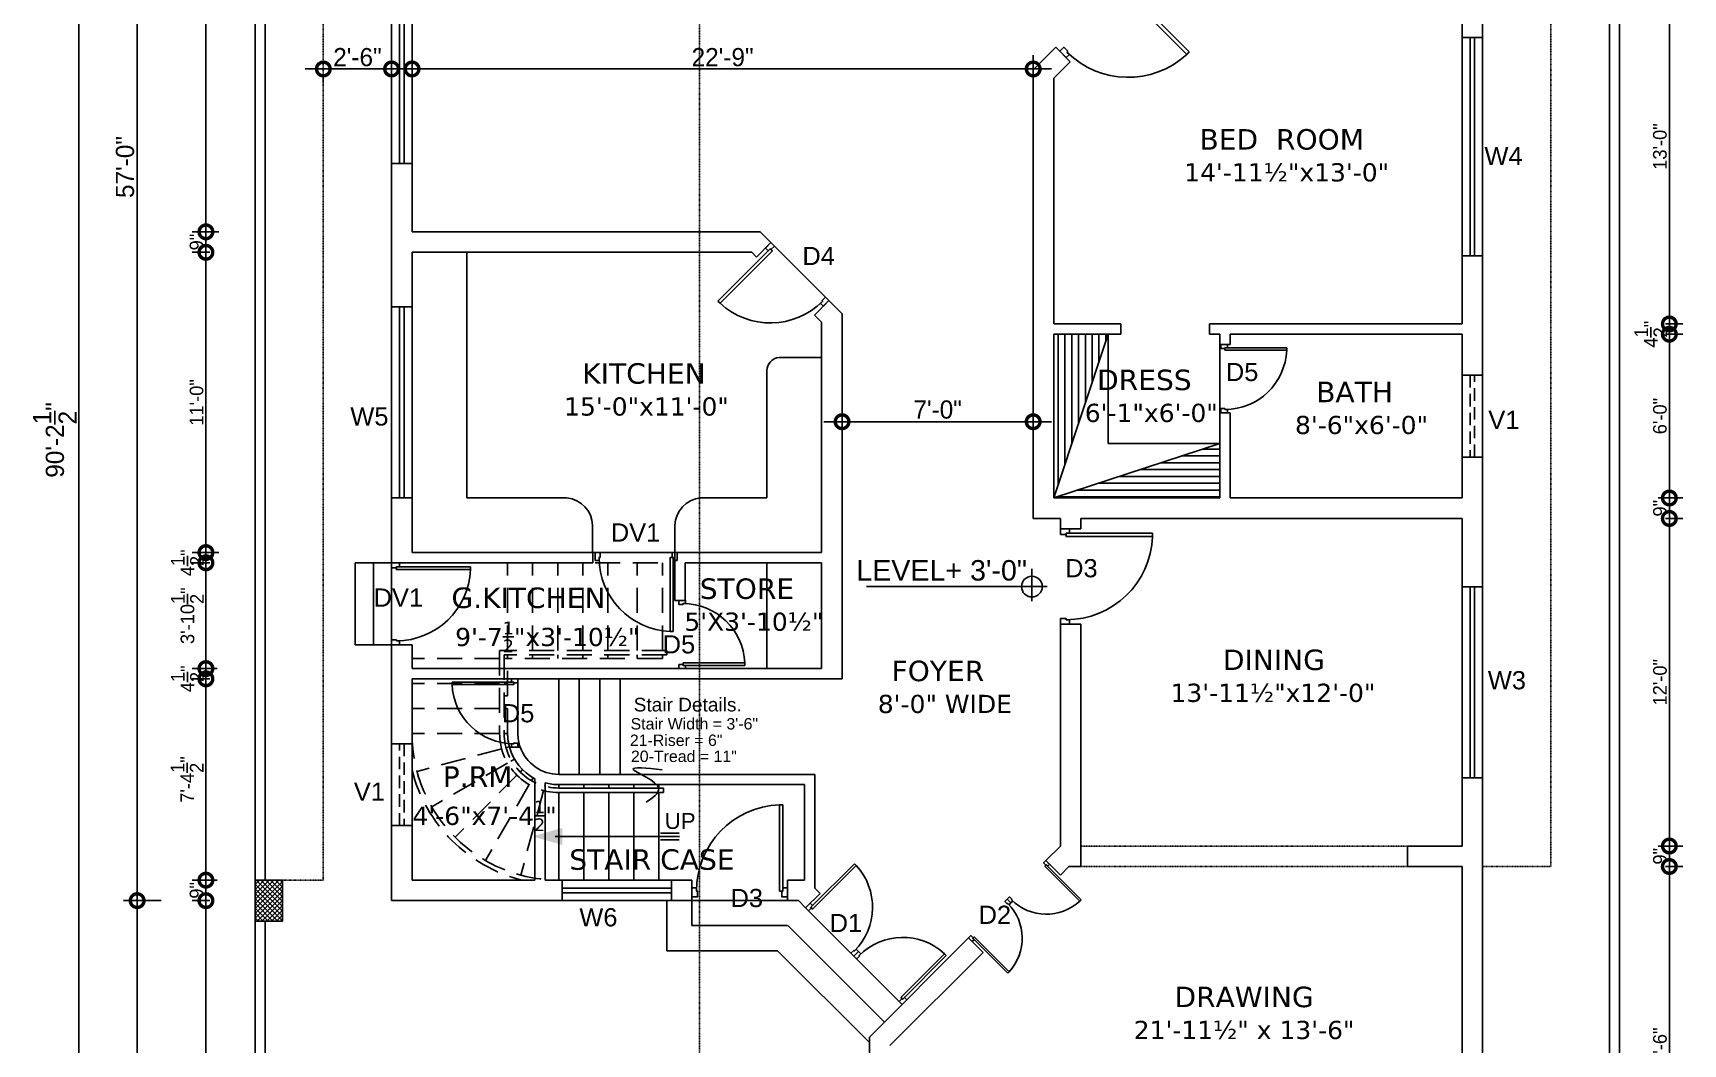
# Model space of a CAD drawing. Header units: inches. Extents: x -36906 to 35154, y -44700 to 686.
# Drawn here: x -20997 to -20272, y -24195 to -23750 of the extents above; entities that cross this region are included whole.
import ezdxf
from ezdxf.enums import TextEntityAlignment as Align

# ---------------------------------------------------------------- set-up
doc = ezdxf.new("R2010")
doc.units = ezdxf.units.IN
doc.header["$LTSCALE"] = 2
doc.header["$MEASUREMENT"] = 0
doc.header["$PDMODE"] = 2
doc.linetypes.add('DASHED2', pattern=[0.375, 0.25, -0.125])
doc.linetypes.add('HIDDEN', pattern=[0.375, 0.25, -0.125])
doc.styles.add('dimtex', font='stylu.ttf')
doc.styles.add('SANSSERIF', font='sanss___.ttf', dxfattribs={"height": 7})
doc.dimstyles.new('G8', dxfattribs={"dimscale": 8, "dimtxt": 1, "dimasz": 1.75, "dimexe": 1, "dimexo": 0.25, "dimgap": 0.125, "dimtad": 1, "dimdec": 3, "dimzin": 3, "dimdsep": 46, "dimlunit": 4, "dimtxsty": 'dimtex', "dimblk": 'DOTSMALL', "dimcen": 0.09375, "dimdle": 1, "dimclrd": 256, "dimclre": 256, "dimclrt": 6, "dimadec": 0, "dimazin": 1, "dimtfac": 1, "dimtdec": 3, "dimtofl": 0, "dimtmove": 1, "dimatfit": 3, "dimldrblk": 'DOTSMALL', "dimfxl": 0, "dimtolj": 1, "dimtzin": 1, "dimlwd": -1, "dimlwe": -1, "dimarcsym": 0})

# ---------------------------------------------------------------- blocks, each defined once
blk = doc.blocks.new('rer er')
for p, q in [((-58.73, 4133.44), (-57.34, 4133.44)), ((-57.34, 4133.44), (-57.34, 4130.67)), ((-59.07, 4132.4), (-58.73, 4132.4)), ((-59.07, 4132.4), (-59.07, 4130.67)), ((-59.07, 4130.67), (-57.34, 4130.67))]:
    blk.add_line(p, q)
for points in [[(-58.73, 4158.66), (-58.73, 4132.4), (-59.76, 4132.4), (-59.76, 4158.66)], [(-86.39, 4133.44), (-86.39, 4130.67), (-84.66, 4130.67), (-84.66, 4132.4), (-84.66, 4130.67), (-86.39, 4130.67), (-86.39, 4133.44), (-85.01, 4133.44), (-85.01, 4132.4), (-84.66, 4132.4), (-85.01, 4132.4), (-85.01, 4133.44)]]:
    blk.add_lwpolyline(points, close=True)
blk.add_lwpolyline([(-59.07, 4132.4), (-59.07, 4130.67), (-57.34, 4130.67), (-57.34, 4133.44), (-58.73, 4133.44), (-58.73, 4132.4), (-59.07, 4132.4)])
blk.add_arc((-58.73, 4132.4), 26.28, 92.2623, 180)
blk = doc.blocks.new('_DotSmall')
at = {"color": 0, "linetype": 'ByBlock', "const_width": 0.5}
blk.add_lwpolyline([(-0.0625, 0, 1), (0.0625, 0, 1)], format="xyb", close=True, dxfattribs=at)
blk = doc.blocks.new('*D32')
for p, q in [((-20951.23, -23439.58), (-20951.23, -24139.58)), ((-20940.7, -23447.58), (-20957.23, -23447.58)), ((-20940.7, -24131.58), (-20957.23, -24131.58))]:
    blk.add_line(p, q)
at = {"layer": 'Defpoints', "color": 0}
for p in [(-20934.7, -23447.58), (-20951.23, -24131.58), (-20934.7, -24131.58)]:
    blk.add_point(p, dxfattribs=at)
at = {"xscale": 12, "yscale": 12, "zscale": 12}
for p, rotation in [((-20951.23, -23447.58), 90), ((-20951.23, -24131.58), 270)]:
    blk.add_blockref('_DotSmall', p, dxfattribs=dict(at, rotation=rotation))
at = {"color": 7, "insert": (-20956.54, -23809.08), "char_height": 8, "attachment_point": 5, "rotation": 90, "style": 'dimtex'}
blk.add_mtext('\\A1;57\'-0"', dxfattribs=at)
blk = doc.blocks.new('*D33')
for p, q in [((-20951.23, -24123.58), (-20951.23, -24331.58)), ((-20940.7, -24131.58), (-20957.23, -24131.58)), ((-20936.75, -24323.58), (-20957.23, -24323.58))]:
    blk.add_line(p, q)
at = {"layer": 'Defpoints', "color": 0}
for p in [(-20934.7, -24131.58), (-20951.23, -24323.58), (-20930.75, -24323.58)]:
    blk.add_point(p, dxfattribs=at)
at = {"xscale": 12, "yscale": 12, "zscale": 12}
for p, rotation in [((-20951.23, -24131.58), 90), ((-20951.23, -24323.58), 270)]:
    blk.add_blockref('_DotSmall', p, dxfattribs=dict(at, rotation=rotation))
at = {"color": 7, "insert": (-20956.41, -24227.58), "char_height": 8, "attachment_point": 5, "rotation": 90, "style": 'dimtex'}
blk.add_mtext('\\A1;16\'-0"', dxfattribs=at)
blk = doc.blocks.new('*D35')
for p, q in [((-20641.4, -23924.58), (-20641.4, -23915.05)), ((-20557.4, -23924.58), (-20557.4, -23915.05)), ((-20549.4, -23921.05), (-20649.4, -23921.05))]:
    blk.add_line(p, q)
at = {"layer": 'Defpoints', "color": 0}
for p in [(-20641.4, -23921.05), (-20641.4, -23930.58), (-20557.4, -23930.58)]:
    blk.add_point(p, dxfattribs=at)
at = {"xscale": 12, "yscale": 12, "zscale": 12, "rotation": 180}
blk.add_blockref('_DotSmall', (-20641.4, -23921.05), dxfattribs=at)
at = {"xscale": 12, "yscale": 12, "zscale": 12}
blk.add_blockref('_DotSmall', (-20557.4, -23921.05), dxfattribs=at)
at = {"color": 7, "insert": (-20599.4, -23915.74), "char_height": 8, "attachment_point": 5, "style": 'dimtex'}
blk.add_mtext('\\A1;7\'-0"', dxfattribs=at)
blk = doc.blocks.new('*D52')
for p, q in [((-20921, -23845.58), (-20921, -23625.58)), ((-20922.53, -23633.58), (-20927, -23633.58)), ((-20915.4, -23837.58), (-20927, -23837.58))]:
    blk.add_line(p, q)
at = {"layer": 'Defpoints', "color": 0}
for p in [(-20921, -23633.58), (-20916.53, -23633.58), (-20909.4, -23837.58)]:
    blk.add_point(p, dxfattribs=at)
at = {"xscale": 12, "yscale": 12, "zscale": 12}
for p, rotation in [((-20921, -23633.58), 90), ((-20921, -23837.58), 270)]:
    blk.add_blockref('_DotSmall', p, dxfattribs=dict(at, rotation=rotation))
at = {"color": 7, "insert": (-20925.23, -23735.58), "char_height": 6, "attachment_point": 5, "rotation": 90, "style": 'dimtex'}
blk.add_mtext('\\A1;17\'-0"', dxfattribs=at)
blk = doc.blocks.new('*D53')
for p, q in [((-20921, -23854.58), (-20921, -23829.58)), ((-20919.35, -23837.58), (-20927, -23837.58)), ((-20919.35, -23846.58), (-20927, -23846.58))]:
    blk.add_line(p, q)
at = {"layer": 'Defpoints', "color": 0}
for p in [(-20921, -23837.58), (-20913.35, -23837.58), (-20913.35, -23846.58)]:
    blk.add_point(p, dxfattribs=at)
at = {"xscale": 12, "yscale": 12, "zscale": 12}
for p, rotation in [((-20921, -23837.58), 90), ((-20921, -23846.58), 270)]:
    blk.add_blockref('_DotSmall', p, dxfattribs=dict(at, rotation=rotation))
at = {"color": 7, "insert": (-20925.1, -23842.08), "char_height": 6, "attachment_point": 5, "rotation": 90, "style": 'dimtex'}
blk.add_mtext('\\A1;9"', dxfattribs=at)
blk = doc.blocks.new('*D54')
for p, q in [((-20921, -23986.58), (-20921, -23838.58)), ((-20922.53, -23846.58), (-20927, -23846.58)), ((-20915.4, -23978.58), (-20927, -23978.58))]:
    blk.add_line(p, q)
at = {"layer": 'Defpoints', "color": 0}
for p in [(-20921, -23846.58), (-20916.53, -23846.58), (-20909.4, -23978.58)]:
    blk.add_point(p, dxfattribs=at)
at = {"xscale": 12, "yscale": 12, "zscale": 12}
for p, rotation in [((-20921, -23846.58), 90), ((-20921, -23978.58), 270)]:
    blk.add_blockref('_DotSmall', p, dxfattribs=dict(at, rotation=rotation))
at = {"color": 7, "insert": (-20925.1, -23912.58), "char_height": 6, "attachment_point": 5, "rotation": 90, "style": 'dimtex'}
blk.add_mtext('\\A1;11\'-0"', dxfattribs=at)
blk = doc.blocks.new('*D55')
for p, q in [((-20921, -23991.08), (-20921, -23970.58)), ((-20919.35, -23978.58), (-20927, -23978.58)), ((-20919.35, -23983.08), (-20927, -23983.08))]:
    blk.add_line(p, q)
at = {"layer": 'Defpoints', "color": 0}
for p in [(-20921, -23978.58), (-20913.35, -23978.58), (-20913.35, -23983.08)]:
    blk.add_point(p, dxfattribs=at)
at = {"xscale": 12, "yscale": 12, "zscale": 12}
for p, rotation in [((-20921, -23978.58), 90), ((-20921, -23983.08), 270)]:
    blk.add_blockref('_DotSmall', p, dxfattribs=dict(at, rotation=rotation))
at = {"color": 7, "insert": (-20929.16, -23983.08), "char_height": 6, "attachment_point": 5, "rotation": 90, "style": 'dimtex'}
blk.add_mtext('\\A1;4{\\H1.000000x;\\S1/2;}"', dxfattribs=at)
blk = doc.blocks.new('*D56')
for p, q in [((-20921, -24037.58), (-20921, -23975.08)), ((-20922.53, -23983.08), (-20927, -23983.08)), ((-20916.11, -24029.58), (-20927, -24029.58))]:
    blk.add_line(p, q)
at = {"layer": 'Defpoints', "color": 0}
for p in [(-20921, -23983.08), (-20916.53, -23983.08), (-20910.11, -24029.58)]:
    blk.add_point(p, dxfattribs=at)
at = {"xscale": 12, "yscale": 12, "zscale": 12}
for p, rotation in [((-20921, -23983.08), 90), ((-20921, -24029.58), 270)]:
    blk.add_blockref('_DotSmall', p, dxfattribs=dict(at, rotation=rotation))
at = {"color": 7, "insert": (-20929.13, -24006.33), "char_height": 6, "attachment_point": 5, "rotation": 90, "style": 'dimtex'}
blk.add_mtext('\\A1;3\'-10{\\H1.000000x;\\S1/2;}"', dxfattribs=at)
blk = doc.blocks.new('*D57')
for p, q in [((-20921, -24042.08), (-20921, -24021.58)), ((-20919.35, -24029.58), (-20927, -24029.58)), ((-20919.35, -24034.08), (-20927, -24034.08))]:
    blk.add_line(p, q)
at = {"layer": 'Defpoints', "color": 0}
for p in [(-20921, -24029.58), (-20913.35, -24029.58), (-20913.35, -24034.08)]:
    blk.add_point(p, dxfattribs=at)
at = {"xscale": 12, "yscale": 12, "zscale": 12}
for p, rotation in [((-20921, -24029.58), 90), ((-20921, -24034.08), 270)]:
    blk.add_blockref('_DotSmall', p, dxfattribs=dict(at, rotation=rotation))
at = {"color": 7, "insert": (-20929.16, -24034.08), "char_height": 6, "attachment_point": 5, "rotation": 90, "style": 'dimtex'}
blk.add_mtext('\\A1;4{\\H1.000000x;\\S1/2;}"', dxfattribs=at)
blk = doc.blocks.new('*D58')
for p, q in [((-20921, -24130.58), (-20921, -24026.08)), ((-20922.53, -24034.08), (-20927, -24034.08)), ((-20916.11, -24122.58), (-20927, -24122.58))]:
    blk.add_line(p, q)
at = {"layer": 'Defpoints', "color": 0}
for p in [(-20921, -24034.08), (-20916.53, -24034.08), (-20910.11, -24122.58)]:
    blk.add_point(p, dxfattribs=at)
at = {"xscale": 12, "yscale": 12, "zscale": 12}
for p, rotation in [((-20921, -24034.08), 90), ((-20921, -24122.58), 270)]:
    blk.add_blockref('_DotSmall', p, dxfattribs=dict(at, rotation=rotation))
at = {"color": 7, "insert": (-20929.24, -24078.33), "char_height": 6, "attachment_point": 5, "rotation": 90, "style": 'dimtex'}
blk.add_mtext('\\A1;7\'-4{\\H1.000000x;\\S1/2;}"', dxfattribs=at)
blk = doc.blocks.new('*D59')
for p, q in [((-20921, -24139.58), (-20921, -24114.58)), ((-20919.35, -24122.58), (-20927, -24122.58)), ((-20919.35, -24131.58), (-20927, -24131.58))]:
    blk.add_line(p, q)
at = {"layer": 'Defpoints', "color": 0}
for p in [(-20921, -24122.58), (-20913.35, -24122.58), (-20913.35, -24131.58)]:
    blk.add_point(p, dxfattribs=at)
at = {"xscale": 12, "yscale": 12, "zscale": 12}
for p, rotation in [((-20921, -24122.58), 90), ((-20921, -24131.58), 270)]:
    blk.add_blockref('_DotSmall', p, dxfattribs=dict(at, rotation=rotation))
at = {"color": 7, "insert": (-20925.1, -24127.08), "char_height": 6, "attachment_point": 5, "rotation": 90, "style": 'dimtex'}
blk.add_mtext('\\A1;9"', dxfattribs=at)
blk = doc.blocks.new('*D60')
for p, q in [((-20921, -24331.58), (-20921, -24123.58)), ((-20919.35, -24131.58), (-20927, -24131.58)), ((-20916.11, -24323.58), (-20927, -24323.58))]:
    blk.add_line(p, q)
at = {"layer": 'Defpoints', "color": 0}
for p in [(-20921, -24131.58), (-20913.35, -24131.58), (-20910.11, -24323.58)]:
    blk.add_point(p, dxfattribs=at)
at = {"xscale": 12, "yscale": 12, "zscale": 12}
for p, rotation in [((-20921, -24131.58), 90), ((-20921, -24323.58), 270)]:
    blk.add_blockref('_DotSmall', p, dxfattribs=dict(at, rotation=rotation))
at = {"color": 7, "insert": (-20925.13, -24227.58), "char_height": 6, "attachment_point": 5, "rotation": 90, "style": 'dimtex'}
blk.add_mtext('\\A1;16\'-0"', dxfattribs=at)
blk = doc.blocks.new('*D66')
for p, q in [((-20277.8, -23886.08), (-20277.8, -23714.08)), ((-20280.73, -23722.08), (-20271.8, -23722.08)), ((-20279.44, -23878.08), (-20271.8, -23878.08))]:
    blk.add_line(p, q)
at = {"layer": 'Defpoints', "color": 0}
for p in [(-20286.73, -23722.08), (-20277.8, -23722.08), (-20285.44, -23878.08)]:
    blk.add_point(p, dxfattribs=at)
at = {"xscale": 12, "yscale": 12, "zscale": 12}
for p, rotation in [((-20277.8, -23722.08), 90), ((-20277.8, -23878.08), 270)]:
    blk.add_blockref('_DotSmall', p, dxfattribs=dict(at, rotation=rotation))
at = {"color": 7, "insert": (-20281.93, -23800.08), "char_height": 6, "attachment_point": 5, "rotation": 90, "style": 'dimtex'}
blk.add_mtext('\\A1;13\'-0"', dxfattribs=at)
blk = doc.blocks.new('*D67')
for p, q in [((-20277.8, -23971.58), (-20277.8, -23946.58)), ((-20279.44, -23954.58), (-20271.8, -23954.58)), ((-20279.44, -23963.58), (-20271.8, -23963.58))]:
    blk.add_line(p, q)
at = {"layer": 'Defpoints', "color": 0}
for p in [(-20285.44, -23954.58), (-20277.8, -23954.58), (-20285.44, -23963.58)]:
    blk.add_point(p, dxfattribs=at)
at = {"xscale": 12, "yscale": 12, "zscale": 12}
for p, rotation in [((-20277.8, -23954.58), 90), ((-20277.8, -23963.58), 270)]:
    blk.add_blockref('_DotSmall', p, dxfattribs=dict(at, rotation=rotation))
at = {"color": 7, "insert": (-20281.9, -23959.08), "char_height": 6, "attachment_point": 5, "rotation": 90, "style": 'dimtex'}
blk.add_mtext('\\A1;9"', dxfattribs=at)
blk = doc.blocks.new('*D68')
for p, q in [((-20277.8, -23890.58), (-20277.8, -23870.08)), ((-20279.44, -23878.08), (-20271.8, -23878.08)), ((-20279.44, -23882.58), (-20271.8, -23882.58))]:
    blk.add_line(p, q)
at = {"layer": 'Defpoints', "color": 0}
for p in [(-20285.44, -23878.08), (-20277.8, -23878.08), (-20285.44, -23882.58)]:
    blk.add_point(p, dxfattribs=at)
at = {"xscale": 12, "yscale": 12, "zscale": 12}
for p, rotation in [((-20277.8, -23878.08), 90), ((-20277.8, -23882.58), 270)]:
    blk.add_blockref('_DotSmall', p, dxfattribs=dict(at, rotation=rotation))
at = {"color": 7, "insert": (-20285.96, -23882.58), "char_height": 6, "attachment_point": 5, "rotation": 90, "style": 'dimtex'}
blk.add_mtext('\\A1;4{\\H1.000000x;\\S1/2;}"', dxfattribs=at)
blk = doc.blocks.new('*D69')
for p, q in [((-20277.8, -23962.58), (-20277.8, -23874.58)), ((-20279.44, -23882.58), (-20271.8, -23882.58)), ((-20282.68, -23954.58), (-20271.8, -23954.58))]:
    blk.add_line(p, q)
at = {"layer": 'Defpoints', "color": 0}
for p in [(-20285.44, -23882.58), (-20277.8, -23882.58), (-20288.68, -23954.58)]:
    blk.add_point(p, dxfattribs=at)
at = {"xscale": 12, "yscale": 12, "zscale": 12}
for p, rotation in [((-20277.8, -23882.58), 90), ((-20277.8, -23954.58), 270)]:
    blk.add_blockref('_DotSmall', p, dxfattribs=dict(at, rotation=rotation))
at = {"color": 7, "insert": (-20281.93, -23918.58), "char_height": 6, "attachment_point": 5, "rotation": 90, "style": 'dimtex'}
blk.add_mtext('\\A1;6\'-0"', dxfattribs=at)
blk = doc.blocks.new('*D70')
for p, q in [((-20277.8, -24115.58), (-20277.8, -23955.58)), ((-20279.44, -23963.58), (-20271.8, -23963.58)), ((-20282.68, -24107.58), (-20271.8, -24107.58))]:
    blk.add_line(p, q)
at = {"layer": 'Defpoints', "color": 0}
for p in [(-20285.44, -23963.58), (-20277.8, -23963.58), (-20288.68, -24107.58)]:
    blk.add_point(p, dxfattribs=at)
at = {"xscale": 12, "yscale": 12, "zscale": 12}
for p, rotation in [((-20277.8, -23963.58), 90), ((-20277.8, -24107.58), 270)]:
    blk.add_blockref('_DotSmall', p, dxfattribs=dict(at, rotation=rotation))
at = {"color": 7, "insert": (-20281.91, -24035.58), "char_height": 6, "attachment_point": 5, "rotation": 90, "style": 'dimtex'}
blk.add_mtext('\\A1;12\'-0"', dxfattribs=at)
blk = doc.blocks.new('*D71')
for p, q in [((-20277.8, -24124.58), (-20277.8, -24099.58)), ((-20279.44, -24107.58), (-20271.8, -24107.58)), ((-20279.44, -24116.58), (-20271.8, -24116.58))]:
    blk.add_line(p, q)
at = {"layer": 'Defpoints', "color": 0}
for p in [(-20285.44, -24107.58), (-20277.8, -24107.58), (-20285.44, -24116.58)]:
    blk.add_point(p, dxfattribs=at)
at = {"xscale": 12, "yscale": 12, "zscale": 12}
for p, rotation in [((-20277.8, -24107.58), 90), ((-20277.8, -24116.58), 270)]:
    blk.add_blockref('_DotSmall', p, dxfattribs=dict(at, rotation=rotation))
at = {"color": 7, "insert": (-20281.9, -24112.08), "char_height": 6, "attachment_point": 5, "rotation": 90, "style": 'dimtex'}
blk.add_mtext('\\A1;9"', dxfattribs=at)
blk = doc.blocks.new('*D72')
for p, q in [((-20277.8, -24286.58), (-20277.8, -24108.58)), ((-20279.44, -24116.58), (-20271.8, -24116.58)), ((-20282.68, -24278.58), (-20271.8, -24278.58))]:
    blk.add_line(p, q)
at = {"layer": 'Defpoints', "color": 0}
for p in [(-20285.44, -24116.58), (-20277.8, -24116.58), (-20288.68, -24278.58)]:
    blk.add_point(p, dxfattribs=at)
at = {"xscale": 12, "yscale": 12, "zscale": 12}
for p, rotation in [((-20277.8, -24116.58), 90), ((-20277.8, -24278.58), 270)]:
    blk.add_blockref('_DotSmall', p, dxfattribs=dict(at, rotation=rotation))
at = {"color": 7, "insert": (-20281.91, -24197.58), "char_height": 6, "attachment_point": 5, "rotation": 90, "style": 'dimtex'}
blk.add_mtext('\\A1;13\'-6"', dxfattribs=at)
blk = doc.blocks.new('*D73')
for p, q in [((-20976.9, -23377.06), (-20976.9, -24475.58)), ((-20957.23, -23385.06), (-20982.9, -23385.06)), ((-20960.3, -24467.58), (-20982.9, -24467.58))]:
    blk.add_line(p, q)
at = {"layer": 'Defpoints', "color": 0}
for p in [(-20951.23, -23385.06), (-20976.9, -24467.58), (-20954.3, -24467.58)]:
    blk.add_point(p, dxfattribs=at)
at = {"xscale": 12, "yscale": 12, "zscale": 12}
for p, rotation in [((-20976.9, -23385.06), 90), ((-20976.9, -24467.58), 270)]:
    blk.add_blockref('_DotSmall', p, dxfattribs=dict(at, rotation=rotation))
at = {"color": 7, "insert": (-20987.4, -23929.08), "char_height": 8, "attachment_point": 5, "rotation": 90, "style": 'dimtex'}
blk.add_mtext('\\A1;90\'-2{\\H1.000000x;\\S1/2;}"', dxfattribs=at)
blk = doc.blocks.new('*D74')
for p, q in [((-20877.4, -23765.98), (-20831.4, -23765.98)), ((-20869.4, -23768.22), (-20869.4, -23771.98)), ((-20839.4, -23768.22), (-20839.4, -23771.98))]:
    blk.add_line(p, q)
at = {"layer": 'Defpoints', "color": 0}
for p in [(-20869.4, -23762.22), (-20839.4, -23762.22), (-20839.4, -23765.98)]:
    blk.add_point(p, dxfattribs=at)
at = {"xscale": 12, "yscale": 12, "zscale": 12, "rotation": 180}
blk.add_blockref('_DotSmall', (-20869.4, -23765.98), dxfattribs=at)
at = {"xscale": 12, "yscale": 12, "zscale": 12}
blk.add_blockref('_DotSmall', (-20839.4, -23765.98), dxfattribs=at)
at = {"color": 7, "insert": (-20854.4, -23760.83), "char_height": 8, "attachment_point": 5, "style": 'dimtex'}
blk.add_mtext('\\A1;2\'-6"', dxfattribs=at)
blk = doc.blocks.new('*D75')
for p, q in [((-20830.4, -23771.44), (-20830.4, -23759.98)), ((-20557.4, -23774.92), (-20557.4, -23759.98)), ((-20549.4, -23765.98), (-20838.4, -23765.98))]:
    blk.add_line(p, q)
at = {"layer": 'Defpoints', "color": 0}
for p in [(-20830.4, -23765.98), (-20830.4, -23777.44), (-20557.4, -23780.92)]:
    blk.add_point(p, dxfattribs=at)
at = {"xscale": 12, "yscale": 12, "zscale": 12, "rotation": 180}
blk.add_blockref('_DotSmall', (-20830.4, -23765.98), dxfattribs=at)
at = {"xscale": 12, "yscale": 12, "zscale": 12}
blk.add_blockref('_DotSmall', (-20557.4, -23765.98), dxfattribs=at)
at = {"color": 7, "insert": (-20693.9, -23760.84), "char_height": 8, "attachment_point": 5, "style": 'dimtex'}
blk.add_mtext('\\A1;22\'-9"', dxfattribs=at)

msp = doc.modelspace()

# ---------------------------------------------------------------- hatches: boundary and pattern name
h = msp.add_hatch()
h.set_pattern_fill('LINE', color=256, scale=24, angle=90, style=0)
h.set_pattern_definition([(90, (-113318.4817, -51101.1135), (-3, 2e-16), [])])
h.paths.add_polyline_path([(-20524.3978, -23882.581), (-20548.3978, -23882.581), (-20548.3978, -23954.581)])
h = msp.add_hatch()
h.set_pattern_fill('LINE', color=256, scale=24, style=0)
h.set_pattern_definition([(0, (-113318.9817, -51101.1135), (0, 3), [])])
h.paths.add_polyline_path([(-20548.3978, -23954.581), (-20475.3978, -23954.581), (-20475.3978, -23930.581)])
at = {"linetype": 'ByBlock'}
h = msp.add_hatch(dxfattribs=at)
h.set_pattern_fill('NET', color=256, scale=12, angle=45, style=0)
h.set_pattern_definition([(45, (-73202.5564, -41234.9593), (-1.06066017, 1.06066017), []), (135, (-73202.5564, -41234.9593), (-1.06066017, -1.06066017), [])])
h.paths.add_polyline_path([(-20899.3978, -24140.581), (-20887.3978, -24140.581), (-20887.3978, -24122.581), (-20899.3978, -24122.581)])

# ---------------------------------------------------------------- linework, layer by layer
at = {"linetype": 'DASHED2', "ltscale": 0.111}
for p, q in [((-20703.9998, -24535.1311), (-20703.9998, -23282.779)), ((-20869.3978, -24122.581), (-20869.3978, -23447.581)), ((-20329.8978, -24116.581), (-20329.8978, -23447.581)), ((-20392.8978, -24107.581), (-20536.3978, -24107.581)), ((-20536.3978, -24116.581), (-20392.8978, -24116.581)), ((-20359.8978, -24116.581), (-20329.8978, -24116.581)), ((-20887.3978, -24122.581), (-20869.3978, -24122.581))]:
    msp.add_line(p, q, dxfattribs=at)
at = {"linetype": 'ByBlock'}
for p, q in [((-20899.3978, -23387.581), (-20899.3978, -24452.581)), ((-20899.3978, -23456.581), (-20899.3978, -24467.581)), ((-20894.8978, -23456.581), (-20894.8978, -24122.581)), ((-20304.1431, -24463.081), (-20304.1431, -23456.581)), ((-20299.6431, -24467.581), (-20299.6431, -23456.581)), ((-20894.8978, -24140.581), (-20894.8978, -24146.581)), ((-20894.8978, -24140.581), (-20894.8978, -24305.581))]:
    msp.add_line(p, q, dxfattribs=at)
for p, q in [((-20839.3978, -23663.581), (-20839.3978, -23807.581)), ((-20835.8978, -23663.581), (-20835.8978, -23807.581)), ((-20833.8978, -23663.581), (-20833.8978, -23807.581)), ((-20830.3978, -23663.581), (-20830.3978, -23807.581)), ((-20359.8978, -23692.081), (-20359.8978, -23752.081)), ((-20368.8978, -23722.081), (-20368.8978, -23752.081)), ((-20547.497, -23756.4081), (-20557.3978, -23766.3089)), ((-20368.8978, -23752.081), (-20368.8978, -23848.081)), ((-20368.8978, -23752.081), (-20359.8978, -23752.081)), ((-20365.3978, -23752.081), (-20365.3978, -23848.081)), ((-20363.3978, -23848.081), (-20363.3978, -23752.081)), ((-20359.8978, -23848.081), (-20359.8978, -23752.081)), ((-20541.1331, -23762.7721), (-20548.3978, -23770.0368)), ((-20557.3978, -23766.3089), (-20557.3978, -23963.581)), ((-20548.3978, -23770.0368), (-20548.3978, -23878.081)), ((-20839.3978, -23870.581), (-20839.3978, -23807.581)), ((-20830.3978, -23807.581), (-20839.3978, -23807.581)), ((-20830.3978, -23807.581), (-20830.3978, -23837.581)), ((-20677.3978, -23837.581), (-20830.3978, -23837.581)), ((-20679.0044, -23848.7023), (-20672.6404, -23842.3383)), ((-20677.3978, -23837.581), (-20672.6404, -23842.3383)), ((-20830.3978, -23846.581), (-20830.3978, -23870.581)), ((-20681.1257, -23846.581), (-20830.3978, -23846.581)), ((-20806.3978, -23954.581), (-20806.3978, -23846.581)), ((-20681.1257, -23846.581), (-20679.0044, -23848.7023)), ((-20368.8978, -23848.081), (-20368.8978, -23878.081)), ((-20368.8978, -23848.081), (-20359.8978, -23848.081)), ((-20359.8978, -23848.081), (-20359.8978, -23900.581)), ((-20830.3978, -23870.581), (-20839.3978, -23870.581)), ((-20839.3978, -23954.581), (-20839.3978, -23870.581)), ((-20835.8978, -23954.581), (-20835.8978, -23870.581)), ((-20833.8978, -23954.581), (-20833.8978, -23870.581)), ((-20830.3978, -23954.581), (-20830.3978, -23870.581)), ((-20653.5485, -23874.1581), (-20647.1846, -23867.7942)), ((-20647.1846, -23867.7942), (-20641.3978, -23873.581)), ((-20641.3978, -23873.581), (-20641.3978, -24034.081)), ((-20653.5485, -23874.1581), (-20650.3978, -23877.3089)), ((-20650.3978, -23877.3089), (-20650.3978, -23978.581)), ((-20548.3978, -23878.081), (-20518.8978, -23878.081)), ((-20518.8978, -23882.581), (-20518.8978, -23878.081)), ((-20479.8978, -23878.081), (-20368.8978, -23878.081)), ((-20479.8978, -23878.081), (-20479.8978, -23882.581)), ((-20548.3978, -23882.581), (-20518.8978, -23882.581)), ((-20548.3978, -23882.581), (-20548.3978, -23954.581)), ((-20524.3978, -23882.581), (-20548.3978, -23954.581)), ((-20524.3978, -23882.581), (-20524.3978, -23930.581)), ((-20479.8978, -23882.581), (-20475.3978, -23882.581)), ((-20475.3978, -23882.581), (-20475.3978, -23887.081)), ((-20475.3978, -23887.081), (-20470.8978, -23887.081)), ((-20470.8978, -23882.581), (-20368.8978, -23882.581)), ((-20470.8978, -23882.581), (-20470.8978, -23887.081)), ((-20368.8978, -23882.581), (-20368.8978, -23900.581)), ((-20650.3978, -23892.7813), (-20669.1148, -23892.7813)), ((-20674.3978, -23898.5582), (-20674.3978, -23954.581)), ((-20368.8978, -23900.581), (-20359.8978, -23900.581)), ((-20368.8978, -23900.581), (-20368.8978, -23936.581)), ((-20359.8978, -23936.581), (-20359.8978, -23900.581)), ((-20359.8978, -23936.581), (-20359.8978, -23900.581)), ((-20475.3978, -23917.081), (-20470.8978, -23917.081)), ((-20475.3978, -23917.081), (-20475.3978, -23954.581)), ((-20470.8978, -23917.081), (-20470.8978, -23954.581)), ((-20548.3978, -23954.581), (-20475.3978, -23930.581)), ((-20524.3978, -23930.581), (-20475.3978, -23930.581)), ((-20368.8978, -23936.581), (-20368.8978, -23954.581)), ((-20368.8978, -23936.581), (-20359.8978, -23936.581)), ((-20359.8978, -23936.581), (-20359.8978, -23993.581)), ((-20839.3978, -23983.081), (-20839.3978, -23954.581)), ((-20830.3978, -23954.581), (-20839.3978, -23954.581)), ((-20830.3978, -23978.581), (-20830.3978, -23954.581)), ((-20762.3374, -23954.581), (-20806.3978, -23954.581)), ((-20703.5978, -23954.581), (-20674.3978, -23954.581)), ((-20548.3978, -23954.581), (-20475.3978, -23954.581)), ((-20470.8978, -23954.581), (-20368.8978, -23954.581)), ((-20751.0374, -23978.581), (-20751.0374, -23966.581)), ((-20714.8978, -23978.581), (-20714.8978, -23966.581)), ((-20557.3978, -23963.581), (-20545.3978, -23963.581)), ((-20545.3978, -23963.581), (-20545.3978, -23968.081)), ((-20536.3978, -23963.581), (-20368.8978, -23963.581)), ((-20536.3978, -23963.581), (-20536.3978, -23968.081)), ((-20368.8978, -23963.581), (-20368.8978, -23993.581)), ((-20545.3978, -23968.081), (-20536.3978, -23968.081)), ((-20830.3978, -23978.581), (-20750.8978, -23978.581)), ((-20750.8978, -23983.081), (-20750.8978, -23978.581)), ((-20714.8978, -23978.581), (-20650.3978, -23978.581)), ((-20714.8978, -23978.581), (-20714.8978, -23999.581)), ((-20839.3978, -23983.081), (-20750.8978, -23983.081)), ((-20710.3978, -23983.081), (-20650.3978, -23983.081)), ((-20710.3978, -23983.081), (-20710.3978, -23999.581)), ((-20674.3978, -23983.081), (-20674.3978, -24029.581)), ((-20650.3978, -23983.081), (-20650.3978, -24029.581)), ((-20557.9592, -23999.9152), (-20557.9592, -23985.6997)), ((-20630.6741, -23993.5369), (-20551.2409, -23993.5369)), ((-20368.8978, -23993.581), (-20359.8978, -23993.581)), ((-20368.8978, -23993.581), (-20368.8978, -24077.581)), ((-20365.3978, -23993.581), (-20365.3978, -24077.581)), ((-20363.3978, -24077.581), (-20363.3978, -23993.581)), ((-20359.8978, -24077.581), (-20359.8978, -23993.581)), ((-20359.8978, -24077.581), (-20359.8978, -23993.581)), ((-20710.3978, -23999.581), (-20714.8978, -23999.581)), ((-20545.3978, -24010.081), (-20536.3978, -24010.081)), ((-20545.3978, -24010.081), (-20545.3978, -24107.581)), ((-20536.3978, -24010.081), (-20536.3978, -24107.581)), ((-20839.3978, -24062.581), (-20839.3978, -24019.081)), ((-20839.3978, -24019.081), (-20830.3978, -24019.081)), ((-20830.3978, -24029.581), (-20830.3978, -24019.081)), ((-20650.3978, -24029.581), (-20830.3978, -24029.581)), ((-20830.3978, -24062.581), (-20830.3978, -24034.081)), ((-20641.3978, -24034.081), (-20830.3978, -24034.081)), ((-20839.3978, -24098.581), (-20839.3978, -24062.581)), ((-20830.3978, -24062.581), (-20839.3978, -24062.581)), ((-20830.3978, -24062.581), (-20830.3978, -24098.581)), ((-20782.8683, -24064.081), (-20787.583, -24064.081)), ((-20713.8978, -24076.081), (-20765.8978, -24076.081)), ((-20653.3978, -24076.081), (-20713.8978, -24076.081)), ((-20653.3978, -24076.081), (-20653.3978, -24126.0698)), ((-20776.3978, -24122.581), (-20776.3978, -24077.9807)), ((-20771.8978, -24122.581), (-20771.8978, -24079.7662)), ((-20657.8978, -24080.581), (-20765.8978, -24080.581)), ((-20657.8978, -24080.581), (-20657.8978, -24122.581)), ((-20368.8978, -24077.581), (-20368.8978, -24107.581)), ((-20368.8978, -24077.581), (-20359.8978, -24077.581)), ((-20359.8978, -24077.581), (-20359.8978, -24287.581)), ((-20839.3978, -24098.581), (-20839.3978, -24131.581)), ((-20830.3978, -24098.581), (-20839.3978, -24098.581)), ((-20830.3978, -24098.581), (-20830.3978, -24122.581)), ((-20551.8277, -24114.0109), (-20545.3978, -24107.581)), ((-20536.3978, -24107.581), (-20536.3978, -24116.581)), ((-20392.8978, -24107.581), (-20368.8978, -24107.581)), ((-20392.8978, -24107.581), (-20392.8978, -24116.581)), ((-20545.4638, -24120.3749), (-20551.8277, -24114.0109)), ((-20545.4638, -24120.3749), (-20541.6698, -24116.581)), ((-20536.3978, -24116.581), (-20541.6698, -24116.581)), ((-20392.8978, -24116.581), (-20368.8978, -24116.581)), ((-20368.8978, -24116.581), (-20368.8978, -24278.581)), ((-20776.3978, -24122.581), (-20830.3978, -24122.581)), ((-20764.3978, -24122.581), (-20771.8978, -24122.581)), ((-20764.3978, -24122.581), (-20764.3978, -24131.581)), ((-20716.3978, -24122.581), (-20764.3978, -24122.581)), ((-20716.3978, -24126.081), (-20764.3978, -24126.081)), ((-20716.3978, -24122.581), (-20716.3978, -24131.581)), ((-20707.3978, -24122.581), (-20716.3978, -24122.581)), ((-20707.3978, -24122.581), (-20707.3978, -24131.581)), ((-20665.3978, -24122.581), (-20665.3978, -24131.581)), ((-20657.8978, -24122.581), (-20665.3978, -24122.581)), ((-20653.3978, -24126.0698), (-20651.0686, -24128.399)), ((-20764.3978, -24131.581), (-20839.3978, -24131.581)), ((-20716.3978, -24128.081), (-20764.3978, -24128.081)), ((-20716.3978, -24131.581), (-20764.3978, -24131.581)), ((-20707.3978, -24131.581), (-20716.3978, -24131.581)), ((-20660.6145, -24131.581), (-20665.3978, -24131.581)), ((-20660.6145, -24131.581), (-20657.4326, -24134.763)), ((-20657.4326, -24134.763), (-20651.0686, -24128.399)), ((-20629.3978, -24191.581), (-20585.7688, -24147.952)), ((-20579.4049, -24154.316), (-20585.7688, -24147.952)), ((-20620.3978, -24195.3089), (-20579.4049, -24154.316)), ((-20629.3978, -24191.581), (-20629.3978, -24287.581))]:
    msp.add_line(p, q)
at = {"ltscale": 2.1}
for p, q in [((-20547.497, -23756.4081), (-20541.1331, -23762.7721)), ((-20672.6404, -23842.3383), (-20647.1846, -23867.7942)), ((-20475.3978, -23887.081), (-20475.3978, -23917.081)), ((-20714.8978, -23978.581), (-20751.0374, -23978.581)), ((-20783.8978, -24034.081), (-20783.8949, -24058.4009))]:
    msp.add_line(p, q, dxfattribs=at)
at = {"linetype": 'HIDDEN', "ltscale": 11}
for p, q in [((-20365.3978, -23900.581), (-20365.3978, -23936.581)), ((-20363.3978, -23936.581), (-20363.3978, -23900.581)), ((-20835.8978, -24098.581), (-20835.8978, -24062.581)), ((-20833.8978, -24062.581), (-20833.8978, -24098.581))]:
    msp.add_line(p, q, dxfattribs=at)
at = {"color": 86}
for p, q in [((-20855.3978, -24019.081), (-20855.3978, -23983.081)), ((-20839.3978, -23983.081), (-20855.3978, -23983.081)), ((-20847.3978, -24019.081), (-20847.3978, -23983.081)), ((-20839.3978, -24019.081), (-20839.3978, -23983.081)), ((-20855.3978, -24019.081), (-20839.3978, -24019.081)), ((-20789.3978, -24029.581), (-20790.8978, -24029.581)), ((-20765.8978, -24076.081), (-20765.8978, -24034.081)), ((-20756.8978, -24076.081), (-20756.8978, -24034.081)), ((-20747.8978, -24076.081), (-20747.8978, -24034.081)), ((-20738.8978, -24076.081), (-20738.8978, -24034.081)), ((-20788.3978, -24041.581), (-20789.8978, -24041.581)), ((-20788.3978, -24052.581), (-20789.8978, -24052.581)), ((-20788.3978, -24058.081), (-20789.8978, -24058.081)), ((-20787.6311, -24063.9044), (-20789.08, -24064.2926)), ((-20765.8978, -24080.581), (-20765.8978, -24082.081)), ((-20719.8978, -24082.081), (-20765.8978, -24082.081)), ((-20754.8978, -24080.581), (-20754.8978, -24082.081)), ((-20743.8978, -24080.581), (-20743.8978, -24082.081)), ((-20732.8978, -24080.581), (-20732.8978, -24082.081)), ((-20721.8978, -24080.581), (-20721.8978, -24082.081)), ((-20719.8978, -24084.081), (-20719.8978, -24082.081)), ((-20719.8978, -24084.081), (-20765.8978, -24084.081)), ((-20765.8978, -24084.081), (-20765.8978, -24122.581)), ((-20754.8978, -24084.081), (-20754.8978, -24122.581)), ((-20743.8978, -24084.081), (-20743.8978, -24122.581)), ((-20732.8978, -24084.081), (-20732.8978, -24122.581)), ((-20721.8978, -24084.081), (-20721.8978, -24122.581)), ((-20767.558, -24103.3736), (-20712.9285, -24103.3736)), ((-20721.1457, -24101.8736), (-20713.0561, -24101.8736)), ((-20721.1457, -24104.8736), (-20713.0561, -24104.8736)), ((-20718.3978, -24131.581), (-20718.3978, -24153.581)), ((-20665.3978, -24131.581), (-20707.3978, -24131.581)), ((-20707.3978, -24131.581), (-20707.3978, -24142.581)), ((-20657.4326, -24134.763), (-20615.0062, -24177.1894)), ((-20665.3978, -24142.581), (-20707.3978, -24142.581)), ((-20665.2107, -24142.5411), (-20622.7843, -24184.9675)), ((-20669.7272, -24153.581), (-20718.3978, -24153.581)), ((-20669.7272, -24153.581), (-20629.3978, -24193.9105))]:
    msp.add_line(p, q, dxfattribs=at)
at = {"color": 86, "linetype": 'HIDDEN', "ltscale": 22}
for p, q in [((-20788.3978, -24021.581), (-20788.3978, -23983.081)), ((-20777.3978, -24021.581), (-20777.3978, -23983.081)), ((-20766.3978, -24021.581), (-20766.3978, -23983.081)), ((-20755.3978, -24021.581), (-20755.3978, -23983.081)), ((-20749.8978, -23983.081), (-20720.3978, -23983.081)), ((-20744.3978, -24021.581), (-20744.3978, -23983.081)), ((-20731.3978, -24021.581), (-20731.3978, -23983.081)), ((-20720.3978, -24021.581), (-20720.3978, -23983.081)), ((-20791.8978, -24025.081), (-20830.3978, -24025.081)), ((-20791.8978, -24021.581), (-20791.8978, -24058.081)), ((-20718.3978, -24021.581), (-20791.8978, -24021.581)), ((-20789.8978, -24023.581), (-20789.8978, -24058.081)), ((-20718.3978, -24023.581), (-20789.8978, -24023.581)), ((-20720.3978, -24025.081), (-20789.8978, -24025.081)), ((-20788.3978, -24025.081), (-20788.3978, -24023.581)), ((-20788.3978, -24058.081), (-20788.3978, -24025.081)), ((-20777.3978, -24025.081), (-20777.3978, -24023.581)), ((-20766.3978, -24025.081), (-20766.3978, -24023.581)), ((-20755.3978, -24025.081), (-20755.3978, -24023.581)), ((-20744.3978, -24025.081), (-20744.3978, -24023.581)), ((-20731.3978, -24025.081), (-20731.3978, -24023.581)), ((-20720.3978, -24025.081), (-20720.3978, -24023.581)), ((-20718.3978, -24023.581), (-20718.3978, -24021.581)), ((-20791.8978, -24036.081), (-20830.3978, -24036.081)), ((-20788.3978, -24036.081), (-20789.8978, -24036.081)), ((-20791.8886, -24047.081), (-20830.3978, -24047.081)), ((-20788.3978, -24047.081), (-20789.8978, -24047.081)), ((-20791.8978, -24058.081), (-20830.3978, -24058.081)), ((-20791.0118, -24064.8103), (-20828.2, -24074.7748)), ((-20785.3833, -24069.331), (-20786.9373, -24070.2282)), ((-20788.4144, -24071.081), (-20821.7564, -24090.331)), ((-20784.2825, -24076.4658), (-20811.5062, -24103.6894)), ((-20781.8077, -24073.9909), (-20782.8683, -24075.0515)), ((-20778.8978, -24080.5976), (-20798.1478, -24113.9396)), ((-20772.6271, -24083.1951), (-20782.5916, -24120.3832)), ((-20777.1478, -24077.5666), (-20777.8978, -24078.8656)), ((-20771.7212, -24079.8143), (-20772.1094, -24081.2632))]:
    msp.add_line(p, q, dxfattribs=at)
at = {"color": 86}
msp.add_lwpolyline([(-20764.3742, -24103.3736, 7.5, 0, 0), (-20777.5066, -24103.331, 0, 0, 0)], format="xyseb", dxfattribs=at)
msp.add_lwpolyline([(-20887.3978, -24122.581), (-20899.3978, -24122.581), (-20899.3978, -24140.581), (-20887.3978, -24140.581)], close=True)
at = {"linetype": 'ByBlock'}
msp.add_lwpolyline([(-20894.8978, -24140.581), (-20894.8978, -24305.581)], dxfattribs=at)
msp.add_circle((-20557.9592, -23993.5369), 4.5553)
for centre, radius, start, end in [((-20668.4694, -23898.6757), 5.9296, 96.2494125, 178.8652205), ((-20763.5293, -23967.0238), 12.4998, 2.0301683, 84.528179), ((-20702.4058, -23967.0238), 12.4998, 95.471821, 177.9698317), ((-20765.8978, -24058.081), 22.5, 195.46601, 242.1818607), ((-20765.8978, -24058.081), 18, 199.4712206, 270), ((-20765.8978, -24058.081), 22.5, 254.53399, 270)]:
    msp.add_arc(centre, radius, start, end)
at = {"color": 86, "linetype": 'HIDDEN', "ltscale": 22}
for radius, start, end in [(64.5, 180, 270), (26, 180, 270), (24, 180, 270), (22.5, 180, 195.46601), (66.5, 194.0875774, 255.9124226)]:
    msp.add_arc((-20765.8978, -24058.081), radius, start, end, dxfattribs=at)
at = {"ltscale": 2.1}
msp.add_arc((-20765.8978, -24058.081), 18, 180, 199.4712206, dxfattribs=at)
msp.add_spline([(-20720.4681, -24074.0318), (-20733.1707, -24073.9108), (-20721.9863, -24082.3278), (-20727.4848, -24088.3009)], degree=3, dxfattribs=at)

# ---------------------------------------------------------------- block references
for p, xscale, yscale, zscale, rotation in [((-24680.312, -19446.9507), -1.445791821214798, 1.445791821242892, 1.445791821246816, 225.0000000002039), ((-17103.2565, -20172.4583), 1.239250132469827, 1.239250132486632, 1.239250132490018, 134.9999999995243), ((-24740.675, -23827.8631), -1.032708443723095, 1.032708443744923, 1.03270844374619, 270), ((-26517.4859, -23885.1759), -1.44579182122834, 1.445791821242892, 1.445791821246816, 270), ((-20642.8363, -18859.6483), -1.239250132493908, 1.239250132479356, 1.239250132490018, 180), ((-25958.3304, -23912.0195), -1.23925013247208, 1.239250132486632, 1.239250132490018, 270), ((-24978.8536, -24088.7989), 1.032708443723095, 1.032708443715819, 1.032708443723095, 270), ((-16518.1206, -23974.8631), 1.032708443730371, 1.032708443744923, 1.03270844374619, 90), ((-23715.666, -27109.2496), -1.032708443719711, 1.032708443737647, 1.032708443738497, 314.9999999994291), ((-22931.417, -21667.4242), -0.8261667549721673, 0.8261667549886624, 0.8261667549939988, 225.0000000008921), ((-23032.3556, -21768.3628), 0.8261667549721673, 0.8261667549886624, 0.8261667549939988, 225.000000000892), ((-23589.4928, -27235.4228), 1.032708443737718, 1.032708443737718, 1.032708443739004, 315.0000000007136)]:
    msp.add_blockref('rer er', p, dxfattribs=dict(xscale=xscale, yscale=yscale, zscale=zscale, rotation=rotation))
at = {"xscale": 1.445791821199236, "yscale": 1.445791821242892, "zscale": 1.445791821246816}
msp.add_blockref('rer er', (-20582.4927, -30101.9937), dxfattribs=at)

# ---------------------------------------------------------------- texts
at = {"style": 'SANSSERIF'}
for s, height, p in [('W4', 8, (-20350.6831, -23808.2392)), ('D4', 8, (-20651.6972, -23852.1869)), ('D5', 8, (-20465.5803, -23903.178)), ('W5', 8, (-20849.1447, -23922.7357)), ('V1', 8, (-20350.534, -23924.2631)), ('DV1', 8, (-20732.1754, -23973.7482)), ('LEVEL+ 3\'-0"', 9, (-20597.6218, -23990.8779)), ('D3', 8, (-20536.2258, -23989.4378)), ('DV1', 8, (-20836.4254, -24002.3561)), ('D5', 8, (-20713.1019, -24022.9126)), ('W3', 8, (-20349.2011, -24038.6804)), ('D5', 8, (-20783.7923, -24053.1935)), ('Stair Details.', 6, (-20709.2479, -24048.4225)), ('Stair Width = 3\'-6"', 5, (-20706.3375, -24056.3422)), ('21-Riser = 6"', 5, (-20714.3212, -24063.5793)), ('20-Tread = 11"', 5, (-20710.9261, -24070.6357)), ('V1', 8, (-20849.1595, -24087.6707)), ('UP', 7, (-20712.5724, -24100.0699)), ('D3', 8, (-20683.2895, -24134.4245)), ('W6', 8, (-20748.5066, -24142.8993)), ('D2', 8, (-20574.2514, -24141.8058)), ('D1', 8, (-20639.7272, -24145.4228))]:
    msp.add_text(s, height=height, dxfattribs=at).set_placement(p, align=Align.CENTER)
at = {"char_height": 7, "style": 'SANSSERIF'}
for s, insert, attachment_point in [('{\\fVerdana|b0|i0|c0|p34;\\H1.286x;  BED  ROOM  \\H0.7781x;\\P\\H0.9994x;    \\H1.143x;14\'-11½"x13\'-0"}', (-20452.0921, -23792.4182), 2), ('{\\fVerdana|b0|i0|c0|p34;\\H1.286x; KITCHEN  \\H0.7781x;\\P\\H0.9994x;  \\H1.143x;15\'-0"x11\'-0"}', (-20730.4267, -23918.5021), 8), ('{\\fVerdana|b0|i0|c0|p34;\\H1.286x;DRESS \\H0.7781x;\\P\\H0.9994x;  \\H1.143x;6\'-1\\H1x;"x6\'-0"}', (-20508.5413, -23898.1523), 2), ('{\\fVerdana|b0|i0|c0|p34;\\H1.286x;BATH \\H0.7781x;\\P\\H0.9994x;  \\H1.143x;8\'-6"x6\'-0"}', (-20416.1541, -23903.4654), 2), ('{\\fVerdana|b0|i0|c0|p34;\\H1.286x;STORE  \\H0.7781x;\\P\\H0.9994x;  \\H1.143x;5\'X3\'-10½"}', (-20683.2217, -24013.1004), 8), ('\\A1;{\\fVerdana|b0|i0|c0|p34;\\H1.286x; ^IG.KITCHEN  \\H0.7781x;\\P\\H0.9994x;        \\H1.143x;9\'-7\\H0.7x;\\S1/2;\\H1.429x;"x3\'-10½"}', (-20783.1629, -24022.3916), 8), ('{\\fVerdana|b0|i0|c0|p34;\\H1.286x;FOYER  \\H0.7781x;\\P\\H0.9994x;  \\H1.143x;8\'-0" WIDE}', (-20599.2781, -24026.0997), 2), ('\\A1;{\\fVerdana|b0|i0|c0|p34;\\H1.286x; DINING  \\H0.7781x;\\P\\H0.9994x; \\H1.143x;13\'-11½"x12\'-0"}', (-20453.5563, -24021.215), 2), ('\\A1;{\\fVerdana|b0|i0|c0|p34;\\H1.286x;P.RM \\H0.7781x;\\P\\H0.9994x;  \\H1.143x;4\'-6"x7\'-4\\H0.7x;\\S1/2;\\H1.429x;"}', (-20801.5847, -24072.5615), 2), ('{\\fVerdana|b0|i0|c0|p34;\\H1.286x; STAIR CASE  \\H0.7781x;\\P\\H0.9994x;  }', (-20726.9345, -24109.0166), 2), ('\\A1;{\\fVerdana|b0|i0|c0|p34;\\H1.286x;DRAWING \\H0.7781x;\\P\\H1.142x;21\'-11½" x 13\'-6"}', (-20464.7104, -24169.4118), 2)]:
    msp.add_mtext(s, dxfattribs=dict(at, insert=insert, attachment_point=attachment_point))

# ---------------------------------------------------------------- dimensions: what is measured, and where the dimension line sits
for base, p1, p2, override, picture, middle in [((-20976.9038, -24467.581), (-20951.2267, -23385.061), (-20954.3019, -24467.581), {"dimasz": 1.5, "dimexe": 0.75, "dimexo": 0.75, "dimclrt": 7}, '*D73', (-20976.9038, -23929.081)), ((-20951.2267, -24131.581), (-20934.7038, -23447.581), (-20934.7038, -24131.581), {"dimasz": 1.5, "dimexe": 0.75, "dimexo": 0.75, "dimclrt": 7}, '*D32', (-20951.2267, -23809.081)), ((-20920.997, -23837.581), (-20913.354, -23846.581), (-20913.354, -23837.581), {"dimtxt": 0.75, "dimasz": 1.5, "dimexe": 0.75, "dimexo": 0.75, "dimclrt": 7}, '*D53', (-20920.997, -23842.081)), ((-20277.7985, -23878.081), (-20285.4415, -23882.581), (-20285.4415, -23878.081), {"dimtxt": 0.75, "dimasz": 1.5, "dimexe": 0.75, "dimexo": 0.75, "dimclrt": 7}, '*D68', (-20277.7985, -23882.581)), ((-20277.7985, -23954.581), (-20285.4415, -23963.581), (-20285.4415, -23954.581), {"dimtxt": 0.75, "dimasz": 1.5, "dimexe": 0.75, "dimexo": 0.75, "dimclrt": 7}, '*D67', (-20277.7985, -23959.081)), ((-20920.997, -23978.581), (-20913.354, -23983.081), (-20913.354, -23978.581), {"dimtxt": 0.75, "dimasz": 1.5, "dimexe": 0.75, "dimexo": 0.75, "dimclrt": 7}, '*D55', (-20920.997, -23983.081)), ((-20920.997, -24029.581), (-20913.354, -24034.081), (-20913.354, -24029.581), {"dimtxt": 0.75, "dimasz": 1.5, "dimexe": 0.75, "dimexo": 0.75, "dimclrt": 7}, '*D57', (-20920.997, -24034.081)), ((-20277.7985, -24107.581), (-20285.4415, -24116.581), (-20285.4415, -24107.581), {"dimtxt": 0.75, "dimasz": 1.5, "dimexe": 0.75, "dimexo": 0.75, "dimclrt": 7}, '*D71', (-20277.7985, -24112.081)), ((-20920.997, -24122.581), (-20913.354, -24131.581), (-20913.354, -24122.581), {"dimtxt": 0.75, "dimasz": 1.5, "dimexe": 0.75, "dimexo": 0.75, "dimclrt": 7}, '*D59', (-20920.997, -24127.081))]:
    dim = msp.add_linear_dim(base=base, p1=p1, p2=p2, angle=90, dimstyle='G8', override=override)
    dim.commit()
    dim.dimension.update_dxf_attribs({"geometry": picture, "text_midpoint": middle, "dimtype": 160})
for base, p1, p2, angle, override, picture, middle in [((-20920.997, -23633.581), (-20909.3959, -23837.581), (-20916.5315, -23633.581), 90, {"dimtxt": 0.75, "dimasz": 1.5, "dimexe": 0.75, "dimexo": 0.75, "dimclrt": 7}, '*D52', (-20925.2342, -23735.581)), ((-20277.7985, -23722.081), (-20285.4415, -23878.081), (-20286.7303, -23722.081), 90, {"dimtxt": 0.75, "dimasz": 1.5, "dimexe": 0.75, "dimexo": 0.75, "dimclrt": 7}, '*D66', (-20281.9281, -23800.081)), ((-20920.997, -23846.581), (-20909.3959, -23978.581), (-20916.5315, -23846.581), 90, {"dimtxt": 0.75, "dimasz": 1.5, "dimexe": 0.75, "dimexo": 0.75, "dimclrt": 7}, '*D54', (-20925.1046, -23912.581)), ((-20277.7985, -23882.581), (-20288.6825, -23954.581), (-20285.4415, -23882.581), 90, {"dimtxt": 0.75, "dimasz": 1.5, "dimexe": 0.75, "dimexo": 0.75, "dimclrt": 7}, '*D69', (-20281.9325, -23918.581)), ((-20641.3978, -23921.0517), (-20557.3978, -23930.581), (-20641.3978, -23930.581), 180, {"dimasz": 1.5, "dimexe": 0.75, "dimexo": 0.75, "dimclrt": 7}, '*D35', (-20599.3978, -23915.7354)), ((-20277.7985, -23963.581), (-20288.6825, -24107.581), (-20285.4415, -23963.581), 90, {"dimtxt": 0.75, "dimasz": 1.5, "dimexe": 0.75, "dimexo": 0.75, "dimclrt": 7}, '*D70', (-20281.9062, -24035.581)), ((-20920.997, -23983.081), (-20910.1131, -24029.581), (-20916.5315, -23983.081), 90, {"dimtxt": 0.75, "dimasz": 1.5, "dimexe": 0.75, "dimexo": 0.75, "dimclrt": 7}, '*D56', (-20929.131, -24006.331)), ((-20920.997, -24034.081), (-20910.1131, -24122.581), (-20916.5315, -24034.081), 90, {"dimtxt": 0.75, "dimasz": 1.5, "dimexe": 0.75, "dimexo": 0.75, "dimclrt": 7}, '*D58', (-20929.2386, -24078.331)), ((-20277.7985, -24116.581), (-20288.6825, -24278.581), (-20285.4415, -24116.581), 90, {"dimtxt": 0.75, "dimasz": 1.5, "dimexe": 0.75, "dimexo": 0.75, "dimclrt": 7}, '*D72', (-20281.9106, -24197.581)), ((-20951.2267, -24323.581), (-20934.7038, -24131.581), (-20930.7518, -24323.581), 90, {"dimasz": 1.5, "dimexe": 0.75, "dimexo": 0.75, "dimclrt": 7}, '*D33', (-20956.4054, -24227.581)), ((-20920.997, -24131.581), (-20910.1131, -24323.581), (-20913.354, -24131.581), 90, {"dimtxt": 0.75, "dimasz": 1.5, "dimexe": 0.75, "dimexo": 0.75, "dimclrt": 7}, '*D60', (-20925.131, -24227.581))]:
    dim = msp.add_linear_dim(base=base, p1=p1, p2=p2, angle=angle, dimstyle='G8', override=override)
    dim.commit()
    dim.dimension.update_dxf_attribs({"geometry": picture, "text_midpoint": middle})
for base, p1, p2, picture, middle in [((-20839.3978, -23765.976), (-20869.3978, -23762.2227), (-20839.3978, -23762.2227), '*D74', (-20854.3978, -23760.8267)), ((-20830.3978, -23765.976), (-20557.3978, -23780.9151), (-20830.3978, -23777.436), '*D75', (-20693.8978, -23760.8442))]:
    dim = msp.add_linear_dim(base=base, p1=p1, p2=p2, dimstyle='G8', override={"dimasz": 1.5, "dimexe": 0.75, "dimexo": 0.75, "dimclrt": 7})
    dim.commit()
    dim.dimension.update_dxf_attribs({"geometry": picture, "text_midpoint": middle})

doc.saveas('drawing.dxf')
